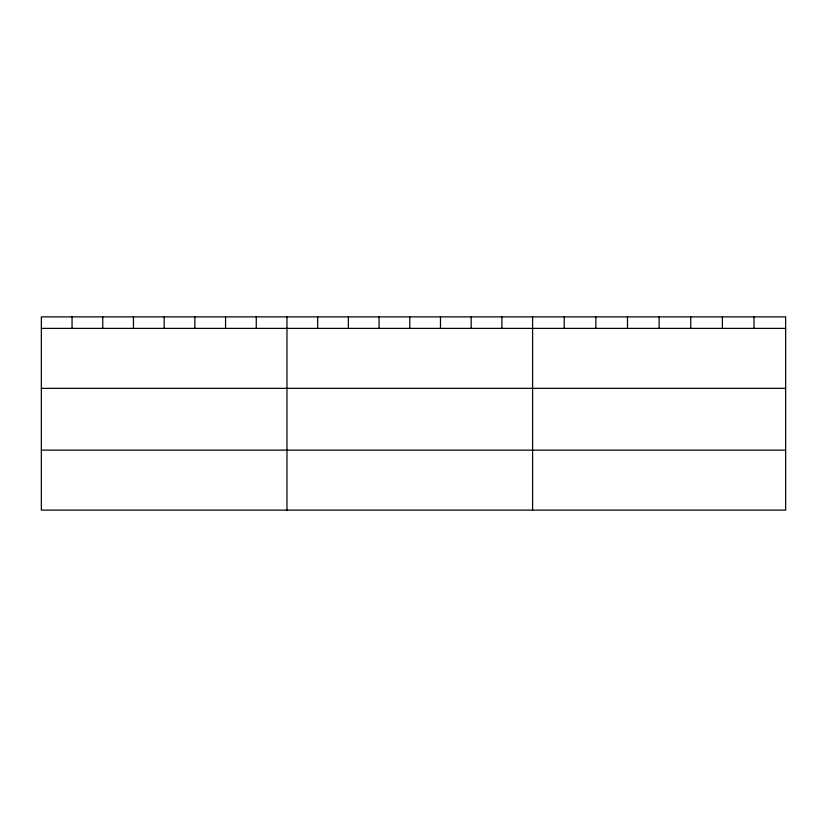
<?xml version="1.0" encoding="UTF-8"?>
<svg xmlns="http://www.w3.org/2000/svg" width="827" height="827" viewBox="0 0 827 827"><rect width="100%" height="100%" fill="white"/><g stroke="black" fill="none" stroke-linecap="round" stroke-linejoin="round"><path stroke-width="1.24" d="M785.65 388.349L785.65 316.886L41.35 316.886L41.35 510.114L785.65 510.114L785.65 388.349L41.35 388.349M41.35 328.381L785.65 328.381M41.35 450.136L785.65 450.136M754.017 316.886L754.017 328.381M722.384 316.886L722.384 328.381M690.752 316.886L690.752 328.381M659.119 316.886L659.119 328.381M627.486 316.886L627.486 328.381M595.853 316.886L595.853 328.381M564.221 316.886L564.221 328.381M532.588 316.886L532.588 510.114M501.886 316.886L501.886 328.381M471.183 316.886L471.183 328.381M440.481 316.886L440.481 328.381M409.778 316.886L409.778 328.381M379.076 316.886L379.076 328.381M348.374 316.886L348.374 328.381M317.671 316.886L317.671 328.381M286.969 316.886L286.969 510.114M256.267 316.886L256.267 328.381M225.564 316.886L225.564 328.381M194.862 316.886L194.862 328.381M164.16 316.886L164.16 328.381M133.457 316.886L133.457 328.381M102.755 316.886L102.755 328.381M72.052 316.886L72.052 328.381"/></g></svg>
